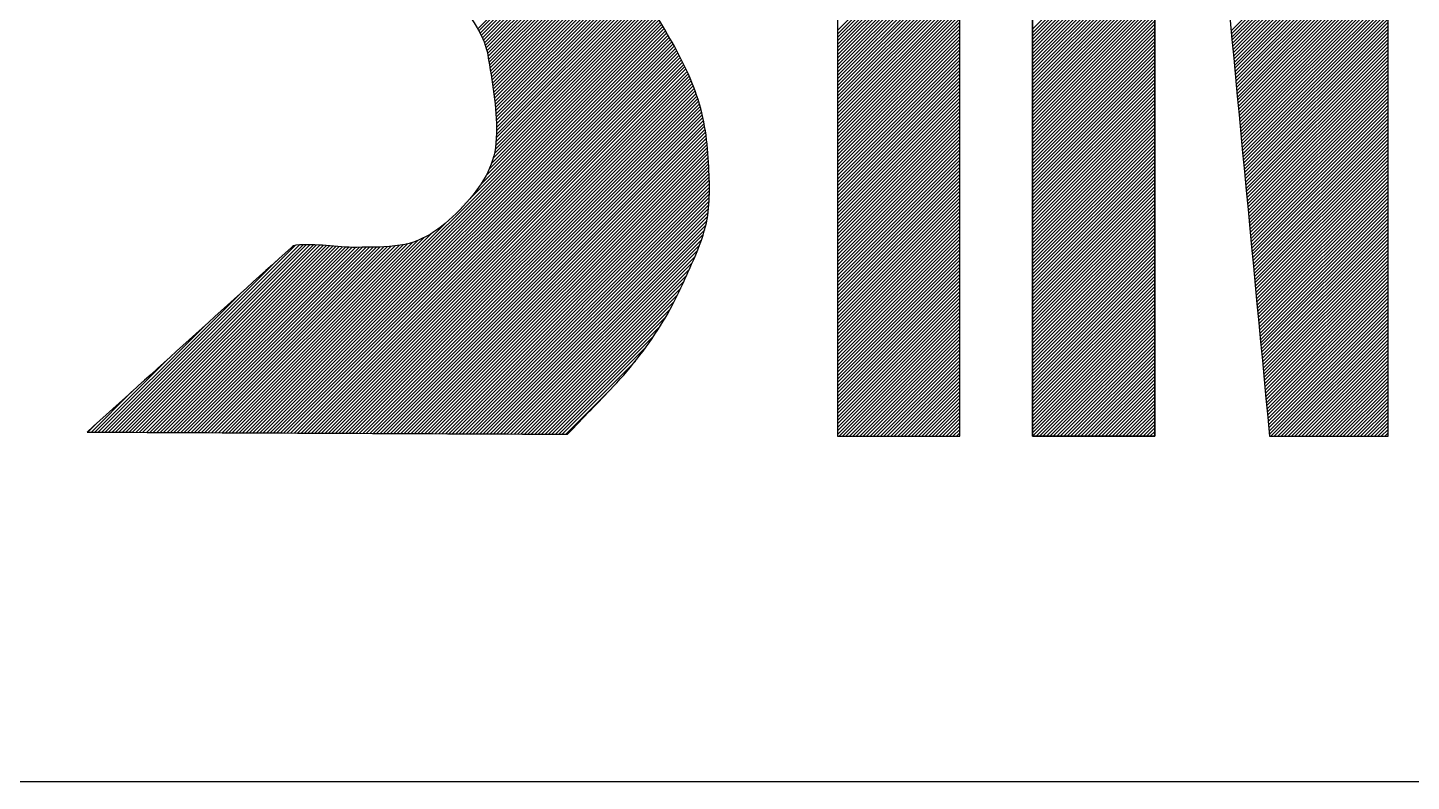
# Model space of a CAD drawing. Header units: inches. Extents: x 985 to 11353, y 526 to 2181.
# Drawn here: x 7761.4 to 7772.03, y 1153.71 to 1159.51 of the extents above; entities that cross this region are included whole.
import ezdxf

# ---------------------------------------------------------------- set-up
doc = ezdxf.new("R2010")
doc.units = ezdxf.units.IN
doc.header["$MEASUREMENT"] = 0
doc.layers.add('CABLE ROUTE FOR TOTAL PLANE-EMBED 2_DWG$0$SILICAGEL BORDER', color=7, linetype='Continuous')
doc.layers.add('ONDOCS', color=7, linetype='Continuous', lineweight=0)

# ---------------------------------------------------------------- blocks, each defined once
blk = doc.blocks.new('240A1')
at = {"lineweight": -3}
blk.add_line((1046010.968, 286292.347), (1046110.968, 286292.347), dxfattribs=at)
at = {"layer": 'ONDOCS', "color": 7, "linetype": 'Continuous', "lineweight": -3, "ltscale": 100}
for p, q in [((1046100.6459, 286295.4232), (1046101.289, 286296.0663)), ((1046100.6472, 286295.4103), (1046101.289, 286296.0522)), ((1046100.6484, 286295.3974), (1046101.289, 286296.038)), ((1046100.6496, 286295.3845), (1046101.289, 286296.0239)), ((1046100.6508, 286295.3716), (1046101.289, 286296.0098)), ((1046100.6521, 286295.3586), (1046101.289, 286295.9956)), ((1046100.6533, 286295.3457), (1046101.289, 286295.9815)), ((1046099.0334, 286295.424), (1046099.5346, 286295.9253)), ((1046099.8323, 286295.4298), (1046100.3335, 286295.9311)), ((1046099.8323, 286295.4156), (1046100.3335, 286295.9169)), ((1046100.6545, 286295.3328), (1046101.289, 286295.9673)), ((1046100.6557, 286295.3199), (1046101.289, 286295.9532)), ((1046100.657, 286295.307), (1046101.289, 286295.9391)), ((1046100.6582, 286295.2941), (1046101.289, 286295.9249)), ((1046097.5598, 286295.4318), (1046097.9969, 286295.8689)), ((1046097.5648, 286295.4227), (1046098.0036, 286295.8615)), ((1046099.0334, 286295.4099), (1046099.5346, 286295.9111)), ((1046099.0334, 286295.3957), (1046099.5346, 286295.897)), ((1046099.0334, 286295.3816), (1046099.5346, 286295.8829)), ((1046099.0334, 286295.3675), (1046099.5346, 286295.8687)), ((1046099.8323, 286295.4015), (1046100.3335, 286295.9028)), ((1046099.8323, 286295.3874), (1046100.3335, 286295.8886)), ((1046099.8323, 286295.3732), (1046100.3335, 286295.8745)), ((1046099.8323, 286295.3591), (1046100.3335, 286295.8603)), ((1046100.6594, 286295.2811), (1046101.289, 286295.9108)), ((1046100.6606, 286295.2682), (1046101.289, 286295.8966)), ((1046100.6619, 286295.2553), (1046101.289, 286295.8825)), ((1046100.6631, 286295.2424), (1046101.289, 286295.8683)), ((1046097.5697, 286295.4134), (1046098.0104, 286295.8541)), ((1046097.5745, 286295.404), (1046098.0171, 286295.8467)), ((1046097.5791, 286295.3945), (1046098.0238, 286295.8392)), ((1046097.5835, 286295.3848), (1046098.0304, 286295.8317)), ((1046097.5875, 286295.3747), (1046098.037, 286295.8241)), ((1046097.5911, 286295.3641), (1046098.0436, 286295.8166)), ((1046097.5943, 286295.3531), (1046098.0501, 286295.809)), ((1046097.5971, 286295.3418), (1046098.0566, 286295.8014)), ((1046099.0334, 286295.3533), (1046099.5346, 286295.8546)), ((1046099.0334, 286295.3392), (1046099.5346, 286295.8404)), ((1046099.0334, 286295.325), (1046099.5346, 286295.8263)), ((1046099.0334, 286295.3109), (1046099.5346, 286295.8122)), ((1046099.8323, 286295.3449), (1046100.3335, 286295.8462)), ((1046099.8323, 286295.3308), (1046100.3335, 286295.8321)), ((1046099.8323, 286295.3167), (1046100.3335, 286295.8179)), ((1046099.8323, 286295.3025), (1046100.3335, 286295.8038)), ((1046100.6643, 286295.2295), (1046101.289, 286295.8542)), ((1046100.6655, 286295.2165), (1046101.289, 286295.8401)), ((1046100.6668, 286295.2036), (1046101.289, 286295.8259)), ((1046100.668, 286295.1907), (1046101.289, 286295.8118)), ((1046097.5995, 286295.3301), (1046098.0631, 286295.7937)), ((1046097.6018, 286295.3182), (1046098.0696, 286295.7861)), ((1046097.6038, 286295.3061), (1046098.0761, 286295.7784)), ((1046097.6058, 286295.294), (1046098.0825, 286295.7707)), ((1046097.6079, 286295.2819), (1046098.089, 286295.763)), ((1046097.61, 286295.2699), (1046098.0954, 286295.7553)), ((1046097.612, 286295.2578), (1046098.1018, 286295.7475)), ((1046099.0334, 286295.2967), (1046099.5346, 286295.798)), ((1046099.0334, 286295.2826), (1046099.5346, 286295.7839)), ((1046099.0334, 286295.2685), (1046099.5346, 286295.7697)), ((1046099.0334, 286295.2543), (1046099.5346, 286295.7556)), ((1046099.8323, 286295.2884), (1046100.3335, 286295.7896)), ((1046099.8323, 286295.2742), (1046100.3335, 286295.7755)), ((1046099.8323, 286295.2601), (1046100.3335, 286295.7613)), ((1046099.8323, 286295.2459), (1046100.3335, 286295.7472)), ((1046100.6692, 286295.1778), (1046101.289, 286295.7976)), ((1046100.6704, 286295.1649), (1046101.289, 286295.7835)), ((1046100.6717, 286295.152), (1046101.289, 286295.7693)), ((1046100.6729, 286295.139), (1046101.289, 286295.7552)), ((1046097.6141, 286295.2456), (1046098.1082, 286295.7398)), ((1046097.6161, 286295.2335), (1046098.1146, 286295.732)), ((1046097.618, 286295.2213), (1046098.121, 286295.7243)), ((1046097.6199, 286295.209), (1046098.1273, 286295.7165)), ((1046097.6217, 286295.1967), (1046098.1337, 286295.7087)), ((1046097.6235, 286295.1844), (1046098.14, 286295.7009)), ((1046097.6252, 286295.1719), (1046098.1463, 286295.693)), ((1046099.0334, 286295.2402), (1046099.5346, 286295.7414)), ((1046099.0334, 286295.226), (1046099.5346, 286295.7273)), ((1046099.0334, 286295.2119), (1046099.5346, 286295.7132)), ((1046099.0334, 286295.1978), (1046099.5346, 286295.699)), ((1046099.8323, 286295.2318), (1046100.3335, 286295.7331)), ((1046099.8323, 286295.2177), (1046100.3335, 286295.7189)), ((1046099.8323, 286295.2035), (1046100.3335, 286295.7048)), ((1046099.8323, 286295.1894), (1046100.3335, 286295.6906)), ((1046100.6741, 286295.1261), (1046101.289, 286295.7411)), ((1046100.6753, 286295.1132), (1046101.289, 286295.7269)), ((1046100.6765, 286295.1003), (1046101.289, 286295.7128)), ((1046100.6778, 286295.0874), (1046101.289, 286295.6986)), ((1046097.6268, 286295.1594), (1046098.1525, 286295.6851)), ((1046097.6283, 286295.1468), (1046098.1587, 286295.6772)), ((1046097.6297, 286295.134), (1046098.1649, 286295.6692)), ((1046097.6311, 286295.1212), (1046098.171, 286295.6612)), ((1046097.6323, 286295.1083), (1046098.1771, 286295.6531)), ((1046097.6333, 286295.0952), (1046098.1832, 286295.6451)), ((1046097.6343, 286295.082), (1046098.1892, 286295.637)), ((1046099.0334, 286295.1836), (1046099.5346, 286295.6849)), ((1046099.0334, 286295.1695), (1046099.5346, 286295.6707)), ((1046099.0334, 286295.1553), (1046099.5346, 286295.6566)), ((1046099.0334, 286295.1412), (1046099.5346, 286295.6424)), ((1046099.8323, 286295.1752), (1046100.3335, 286295.6765)), ((1046099.8323, 286295.1611), (1046100.3335, 286295.6624)), ((1046099.8323, 286295.1469), (1046100.3335, 286295.6482)), ((1046099.8323, 286295.1328), (1046100.3335, 286295.6341)), ((1046100.679, 286295.0745), (1046101.289, 286295.6845)), ((1046100.6802, 286295.0615), (1046101.289, 286295.6704)), ((1046100.6814, 286295.0486), (1046101.289, 286295.6562)), ((1046100.6827, 286295.0357), (1046101.289, 286295.6421)), ((1046097.6351, 286295.0687), (1046098.1952, 286295.6288)), ((1046097.6355, 286294.9843), (1046098.2305, 286295.5792)), ((1046097.6357, 286295.0551), (1046098.2012, 286295.6206)), ((1046097.6361, 286295.0414), (1046098.2071, 286295.6124)), ((1046097.6361, 286294.999), (1046098.2247, 286295.5876)), ((1046097.6363, 286295.0275), (1046098.213, 286295.6042)), ((1046097.6363, 286295.0133), (1046098.2189, 286295.5959)), ((1046099.0334, 286295.127), (1046099.5346, 286295.6283)), ((1046099.0334, 286295.1129), (1046099.5346, 286295.6142)), ((1046099.0334, 286295.0988), (1046099.5346, 286295.6)), ((1046099.0334, 286295.0846), (1046099.5346, 286295.5859)), ((1046099.8323, 286295.1187), (1046100.3335, 286295.6199)), ((1046099.8323, 286295.1045), (1046100.3335, 286295.6058)), ((1046099.8323, 286295.0904), (1046100.3335, 286295.5916)), ((1046099.8323, 286295.0762), (1046100.3335, 286295.5775)), ((1046100.6839, 286295.0228), (1046101.289, 286295.6279)), ((1046100.6851, 286295.0099), (1046101.289, 286295.6138)), ((1046100.6863, 286294.9969), (1046101.289, 286295.5996)), ((1046100.6876, 286294.984), (1046101.289, 286295.5855)), ((1046097.6066, 286294.8564), (1046098.2701, 286295.5199)), ((1046097.6162, 286294.8801), (1046098.2646, 286295.5284)), ((1046097.623, 286294.901), (1046098.259, 286295.537)), ((1046097.6279, 286294.92), (1046098.2533, 286295.5455)), ((1046097.6312, 286294.9375), (1046098.2477, 286295.554)), ((1046097.6334, 286294.9539), (1046098.242, 286295.5624)), ((1046097.6347, 286294.9693), (1046098.2363, 286295.5708)), ((1046099.0334, 286295.0705), (1046099.5346, 286295.5717)), ((1046099.0334, 286295.0563), (1046099.5346, 286295.5576)), ((1046099.0334, 286295.0422), (1046099.5346, 286295.5435)), ((1046099.0334, 286295.028), (1046099.5346, 286295.5293)), ((1046099.8323, 286295.0621), (1046100.3335, 286295.5634)), ((1046099.8323, 286295.048), (1046100.3335, 286295.5492)), ((1046099.8323, 286295.0338), (1046100.3335, 286295.5351)), ((1046099.8323, 286295.0197), (1046100.3335, 286295.5209)), ((1046100.6888, 286294.9711), (1046101.289, 286295.5714)), ((1046100.69, 286294.9582), (1046101.289, 286295.5572)), ((1046100.6912, 286294.9453), (1046101.289, 286295.5431)), ((1046100.6925, 286294.9324), (1046101.289, 286295.5289)), ((1046096.5826, 286293.7758), (1046098.2921, 286295.4852)), ((1046096.5967, 286293.7758), (1046098.2975, 286295.4765)), ((1046096.6108, 286293.7757), (1046098.3028, 286295.4677)), ((1046097.526, 286294.7333), (1046098.2866, 286295.4939)), ((1046097.5712, 286294.7926), (1046098.2812, 286295.5026)), ((1046097.5928, 286294.8284), (1046098.2757, 286295.5112)), ((1046099.0334, 286295.0139), (1046099.5346, 286295.5152)), ((1046099.0334, 286294.9998), (1046099.5346, 286295.501)), ((1046099.0334, 286294.9856), (1046099.5346, 286295.4869)), ((1046099.0334, 286294.9715), (1046099.5346, 286295.4727)), ((1046099.8323, 286295.0055), (1046100.3335, 286295.5068)), ((1046099.8323, 286294.9914), (1046100.3335, 286295.4926)), ((1046099.8323, 286294.9772), (1046100.3335, 286295.4785)), ((1046099.8323, 286294.9631), (1046100.3335, 286295.4644)), ((1046100.6937, 286294.9194), (1046101.289, 286295.5148)), ((1046100.6949, 286294.9065), (1046101.289, 286295.5006)), ((1046100.6961, 286294.8936), (1046101.289, 286295.4865)), ((1046100.6974, 286294.8807), (1046101.289, 286295.4724)), ((1046096.6249, 286293.7756), (1046098.3082, 286295.4589)), ((1046096.639, 286293.7756), (1046098.3135, 286295.4501)), ((1046096.653, 286293.7755), (1046098.3188, 286295.4413)), ((1046096.6671, 286293.7754), (1046098.3241, 286295.4324)), ((1046096.6812, 286293.7754), (1046098.3293, 286295.4235)), ((1046096.6953, 286293.7753), (1046098.3345, 286295.4145)), ((1046096.7093, 286293.7752), (1046098.3397, 286295.4056)), ((1046099.0334, 286294.9573), (1046099.5346, 286295.4586)), ((1046099.0334, 286294.9432), (1046099.5346, 286295.4445)), ((1046099.0334, 286294.9291), (1046099.5346, 286295.4303)), ((1046099.0334, 286294.9149), (1046099.5346, 286295.4162)), ((1046099.8323, 286294.949), (1046100.3335, 286295.4502)), ((1046099.8323, 286294.9348), (1046100.3335, 286295.4361)), ((1046099.8323, 286294.9207), (1046100.3335, 286295.4219)), ((1046099.8323, 286294.9065), (1046100.3335, 286295.4078)), ((1046100.6986, 286294.8678), (1046101.289, 286295.4582)), ((1046100.6998, 286294.8549), (1046101.289, 286295.4441)), ((1046100.701, 286294.8419), (1046101.289, 286295.4299)), ((1046100.7023, 286294.829), (1046101.289, 286295.4158)), ((1046096.7234, 286293.7752), (1046098.3448, 286295.3966)), ((1046096.7375, 286293.7751), (1046098.35, 286295.3876)), ((1046096.7516, 286293.7751), (1046098.3551, 286295.3785)), ((1046096.7657, 286293.775), (1046098.3601, 286295.3695)), ((1046096.7797, 286293.7749), (1046098.3652, 286295.3604)), ((1046096.7938, 286293.7749), (1046098.3702, 286295.3512)), ((1046099.0334, 286294.9008), (1046099.5346, 286295.402)), ((1046099.0334, 286294.8866), (1046099.5346, 286295.3879)), ((1046099.0334, 286294.8725), (1046099.5346, 286295.3737)), ((1046099.0334, 286294.8583), (1046099.5346, 286295.3596)), ((1046099.8323, 286294.8924), (1046100.3335, 286295.3936)), ((1046099.8323, 286294.8782), (1046100.3335, 286295.3795)), ((1046099.8323, 286294.8641), (1046100.3335, 286295.3654)), ((1046099.8323, 286294.85), (1046100.3335, 286295.3512)), ((1046100.7035, 286294.8161), (1046101.289, 286295.4017)), ((1046100.7047, 286294.8032), (1046101.289, 286295.3875)), ((1046100.7059, 286294.7903), (1046101.289, 286295.3734)), ((1046100.7072, 286294.7773), (1046101.289, 286295.3592)), ((1046096.8079, 286293.7748), (1046098.3751, 286295.342)), ((1046096.822, 286293.7747), (1046098.38, 286295.3328)), ((1046096.8361, 286293.7747), (1046098.3849, 286295.3235)), ((1046096.8501, 286293.7746), (1046098.3897, 286295.3142)), ((1046096.8642, 286293.7745), (1046098.3945, 286295.3048)), ((1046096.8783, 286293.7745), (1046098.3992, 286295.2954)), ((1046099.0334, 286294.8442), (1046099.5346, 286295.3455)), ((1046099.0334, 286294.8301), (1046099.5346, 286295.3313)), ((1046099.0334, 286294.8159), (1046099.5346, 286295.3172)), ((1046099.0334, 286294.8018), (1046099.5346, 286295.303)), ((1046099.8323, 286294.8358), (1046100.3335, 286295.3371)), ((1046099.8323, 286294.8217), (1046100.3335, 286295.3229)), ((1046099.8323, 286294.8075), (1046100.3335, 286295.3088)), ((1046099.8323, 286294.7934), (1046100.3335, 286295.2947)), ((1046100.7084, 286294.7644), (1046101.289, 286295.3451)), ((1046100.7096, 286294.7515), (1046101.289, 286295.3309)), ((1046100.7108, 286294.7386), (1046101.289, 286295.3168)), ((1046100.7121, 286294.7257), (1046101.289, 286295.3027)), ((1046096.8924, 286293.7744), (1046098.4039, 286295.2859)), ((1046096.9064, 286293.7743), (1046098.4085, 286295.2764)), ((1046096.9205, 286293.7743), (1046098.413, 286295.2668)), ((1046096.9346, 286293.7742), (1046098.4175, 286295.2571)), ((1046096.9487, 286293.7742), (1046098.4219, 286295.2473)), ((1046096.9628, 286293.7741), (1046098.4262, 286295.2375)), ((1046099.0334, 286294.7876), (1046099.5346, 286295.2889)), ((1046099.0334, 286294.7735), (1046099.5346, 286295.2747)), ((1046099.0334, 286294.7593), (1046099.5346, 286295.2606)), ((1046099.0334, 286294.7452), (1046099.5346, 286295.2465)), ((1046099.8323, 286294.7793), (1046100.3335, 286295.2805)), ((1046099.8323, 286294.7651), (1046100.3335, 286295.2664)), ((1046099.8323, 286294.751), (1046100.3335, 286295.2522)), ((1046099.8323, 286294.7368), (1046100.3335, 286295.2381)), ((1046100.7133, 286294.7128), (1046101.289, 286295.2885)), ((1046100.7145, 286294.6998), (1046101.289, 286295.2744)), ((1046100.7157, 286294.6869), (1046101.289, 286295.2602)), ((1046100.717, 286294.674), (1046101.289, 286295.2461)), ((1046096.9768, 286293.774), (1046098.4304, 286295.2276)), ((1046096.9909, 286293.774), (1046098.4346, 286295.2176)), ((1046097.005, 286293.7739), (1046098.4387, 286295.2076)), ((1046097.0191, 286293.7738), (1046098.4427, 286295.1974)), ((1046097.0332, 286293.7738), (1046098.4466, 286295.1872)), ((1046097.0472, 286293.7737), (1046098.4504, 286295.1769)), ((1046099.0334, 286294.7311), (1046099.5346, 286295.2323)), ((1046099.0334, 286294.7169), (1046099.5346, 286295.2182)), ((1046099.0334, 286294.7028), (1046099.5346, 286295.204)), ((1046099.0334, 286294.6886), (1046099.5346, 286295.1899)), ((1046099.8323, 286294.7227), (1046100.3335, 286295.2239)), ((1046099.8323, 286294.7085), (1046100.3335, 286295.2098)), ((1046099.8323, 286294.6944), (1046100.3335, 286295.1957)), ((1046099.8323, 286294.6803), (1046100.3335, 286295.1815)), ((1046100.7182, 286294.6611), (1046101.289, 286295.2319)), ((1046100.7194, 286294.6482), (1046101.289, 286295.2178)), ((1046100.7206, 286294.6353), (1046101.289, 286295.2037)), ((1046100.7219, 286294.6223), (1046101.289, 286295.1895)), ((1046097.0613, 286293.7736), (1046098.4542, 286295.1665)), ((1046097.0754, 286293.7736), (1046098.4578, 286295.156)), ((1046097.0895, 286293.7735), (1046098.4613, 286295.1454)), ((1046097.1035, 286293.7735), (1046098.4648, 286295.1347)), ((1046097.1176, 286293.7734), (1046098.4681, 286295.1238)), ((1046099.0334, 286294.6745), (1046099.5346, 286295.1758)), ((1046099.0334, 286294.6604), (1046099.5346, 286295.1616)), ((1046099.0334, 286294.6462), (1046099.5346, 286295.1475)), ((1046099.0334, 286294.6321), (1046099.5346, 286295.1333)), ((1046099.0334, 286294.6179), (1046099.5346, 286295.1192)), ((1046099.8323, 286294.6661), (1046100.3335, 286295.1674)), ((1046099.8323, 286294.652), (1046100.3335, 286295.1532)), ((1046099.8323, 286294.6378), (1046100.3335, 286295.1391)), ((1046099.8323, 286294.6237), (1046100.3335, 286295.1249)), ((1046100.7231, 286294.6094), (1046101.289, 286295.1754)), ((1046100.7243, 286294.5965), (1046101.289, 286295.1612)), ((1046100.7255, 286294.5836), (1046101.289, 286295.1471)), ((1046100.7268, 286294.5707), (1046101.289, 286295.133)), ((1046097.1317, 286293.7733), (1046098.4712, 286295.1128)), ((1046097.1458, 286293.7733), (1046098.4742, 286295.1017)), ((1046097.1599, 286293.7732), (1046098.4771, 286295.0904)), ((1046097.1739, 286293.7731), (1046098.4798, 286295.079)), ((1046097.188, 286293.7731), (1046098.4824, 286295.0675)), ((1046099.0334, 286294.6038), (1046099.5346, 286295.105)), ((1046099.0334, 286294.5896), (1046099.5346, 286295.0909)), ((1046099.0334, 286294.5755), (1046099.5346, 286295.0768)), ((1046099.0334, 286294.5614), (1046099.5346, 286295.0626)), ((1046099.8323, 286294.6095), (1046100.3335, 286295.1108)), ((1046099.8323, 286294.5954), (1046100.3335, 286295.0967)), ((1046099.8323, 286294.5813), (1046100.3335, 286295.0825)), ((1046099.8323, 286294.5671), (1046100.3335, 286295.0684)), ((1046100.728, 286294.5578), (1046101.289, 286295.1188)), ((1046100.7292, 286294.5448), (1046101.289, 286295.1047)), ((1046100.7304, 286294.5319), (1046101.289, 286295.0905)), ((1046100.7317, 286294.519), (1046101.289, 286295.0764)), ((1046097.2021, 286293.773), (1046098.4849, 286295.0558)), ((1046097.2162, 286293.7729), (1046098.4872, 286295.044)), ((1046097.2303, 286293.7729), (1046098.4894, 286295.032)), ((1046097.2443, 286293.7728), (1046098.4914, 286295.0199)), ((1046097.2584, 286293.7728), (1046098.4933, 286295.0077)), ((1046099.0334, 286294.5472), (1046099.5346, 286295.0485)), ((1046099.0334, 286294.5331), (1046099.5346, 286295.0343)), ((1046099.0334, 286294.5189), (1046099.5346, 286295.0202)), ((1046099.0334, 286294.5048), (1046099.5346, 286295.006)), ((1046099.8323, 286294.553), (1046100.3335, 286295.0542)), ((1046099.8323, 286294.5388), (1046100.3335, 286295.0401)), ((1046099.8323, 286294.5247), (1046100.3335, 286295.026)), ((1046099.8323, 286294.5106), (1046100.3335, 286295.0118)), ((1046100.7329, 286294.5061), (1046101.289, 286295.0622)), ((1046100.7341, 286294.4932), (1046101.289, 286295.0481)), ((1046100.7353, 286294.4802), (1046101.289, 286295.034)), ((1046100.7366, 286294.4673), (1046101.289, 286295.0198)), ((1046097.2725, 286293.7727), (1046098.4951, 286294.9953)), ((1046097.2866, 286293.7726), (1046098.4967, 286294.9828)), ((1046097.3006, 286293.7726), (1046098.4982, 286294.9702)), ((1046097.3147, 286293.7725), (1046098.4996, 286294.9574)), ((1046099.0334, 286294.4906), (1046099.5346, 286294.9919)), ((1046099.0334, 286294.4765), (1046099.5346, 286294.9778)), ((1046099.0334, 286294.4624), (1046099.5346, 286294.9636)), ((1046099.0334, 286294.4482), (1046099.5346, 286294.9495)), ((1046099.8323, 286294.4964), (1046100.3335, 286294.9977)), ((1046099.8323, 286294.4823), (1046100.3335, 286294.9835)), ((1046099.8323, 286294.4681), (1046100.3335, 286294.9694)), ((1046099.8323, 286294.454), (1046100.3335, 286294.9552)), ((1046100.7378, 286294.4544), (1046101.289, 286295.0057)), ((1046100.739, 286294.4415), (1046101.289, 286294.9915)), ((1046100.7402, 286294.4286), (1046101.289, 286294.9774)), ((1046100.7415, 286294.4157), (1046101.289, 286294.9632)), ((1046097.3288, 286293.7724), (1046098.5009, 286294.9445)), ((1046097.3429, 286293.7724), (1046098.5021, 286294.9316)), ((1046097.357, 286293.7723), (1046098.5031, 286294.9185)), ((1046097.371, 286293.7722), (1046098.5041, 286294.9053)), ((1046099.0334, 286294.4341), (1046099.5346, 286294.9353)), ((1046099.0334, 286294.4199), (1046099.5346, 286294.9212)), ((1046099.0334, 286294.4058), (1046099.5346, 286294.9071)), ((1046099.0334, 286294.3917), (1046099.5346, 286294.8929)), ((1046099.8323, 286294.4398), (1046100.3335, 286294.9411)), ((1046099.8323, 286294.4257), (1046100.3335, 286294.927)), ((1046099.8323, 286294.4116), (1046100.3335, 286294.9128)), ((1046099.8323, 286294.3974), (1046100.3335, 286294.8987)), ((1046100.7427, 286294.4027), (1046101.289, 286294.9491)), ((1046100.7439, 286294.3898), (1046101.289, 286294.935)), ((1046100.7451, 286294.3769), (1046101.289, 286294.9208)), ((1046100.7464, 286294.364), (1046101.289, 286294.9067)), ((1046100.7476, 286294.3511), (1046101.289, 286294.8925)), ((1046097.3851, 286293.7722), (1046098.5049, 286294.892)), ((1046097.3992, 286293.7721), (1046098.5057, 286294.8786)), ((1046097.4133, 286293.7721), (1046098.5064, 286294.8652)), ((1046097.4273, 286293.772), (1046098.507, 286294.8516)), ((1046097.4414, 286293.7719), (1046098.5075, 286294.838)), ((1046099.0334, 286294.3775), (1046099.5346, 286294.8788)), ((1046099.0334, 286294.3634), (1046099.5346, 286294.8646)), ((1046099.0334, 286294.3492), (1046099.5346, 286294.8505)), ((1046099.0334, 286294.3351), (1046099.5346, 286294.8363)), ((1046099.8323, 286294.3833), (1046100.3335, 286294.8845)), ((1046099.8323, 286294.3691), (1046100.3335, 286294.8704)), ((1046099.8323, 286294.355), (1046100.3335, 286294.8562)), ((1046099.8323, 286294.3408), (1046100.3335, 286294.8421)), ((1046100.7488, 286294.3382), (1046101.289, 286294.8784)), ((1046100.75, 286294.3252), (1046101.289, 286294.8643)), ((1046100.7512, 286294.3123), (1046101.289, 286294.8501)), ((1046100.7525, 286294.2994), (1046101.289, 286294.836)), ((1046097.4555, 286293.7719), (1046098.508, 286294.8244)), ((1046097.4696, 286293.7718), (1046098.5085, 286294.8107)), ((1046097.4837, 286293.7717), (1046098.5088, 286294.7969)), ((1046097.4977, 286293.7717), (1046098.509, 286294.783)), ((1046099.0334, 286294.3209), (1046099.5346, 286294.8222)), ((1046099.0334, 286294.3068), (1046099.5346, 286294.8081)), ((1046099.0334, 286294.2927), (1046099.5346, 286294.7939)), ((1046099.0334, 286294.2785), (1046099.5346, 286294.7798)), ((1046099.8323, 286294.3267), (1046100.3335, 286294.828)), ((1046099.8323, 286294.3126), (1046100.3335, 286294.8138)), ((1046099.8323, 286294.2984), (1046100.3335, 286294.7997)), ((1046099.8323, 286294.2843), (1046100.3335, 286294.7855)), ((1046100.7537, 286294.2865), (1046101.289, 286294.8218)), ((1046100.7549, 286294.2736), (1046101.289, 286294.8077)), ((1046100.7561, 286294.2606), (1046101.289, 286294.7935)), ((1046100.7574, 286294.2477), (1046101.289, 286294.7794)), ((1046097.5118, 286293.7716), (1046098.5091, 286294.7689)), ((1046097.5259, 286293.7715), (1046098.5089, 286294.7546)), ((1046097.54, 286293.7715), (1046098.5086, 286294.7401)), ((1046097.5541, 286293.7714), (1046098.5079, 286294.7253)), ((1046099.0334, 286294.2644), (1046099.5346, 286294.7656)), ((1046099.0334, 286294.2502), (1046099.5346, 286294.7515)), ((1046099.0334, 286294.2361), (1046099.5346, 286294.7373)), ((1046099.0334, 286294.2219), (1046099.5346, 286294.7232)), ((1046099.8323, 286294.2701), (1046100.3335, 286294.7714)), ((1046099.8323, 286294.256), (1046100.3335, 286294.7573)), ((1046099.8323, 286294.2419), (1046100.3335, 286294.7431)), ((1046099.8323, 286294.2277), (1046100.3335, 286294.729)), ((1046100.7586, 286294.2348), (1046101.289, 286294.7653)), ((1046100.7598, 286294.2219), (1046101.289, 286294.7511)), ((1046100.761, 286294.209), (1046101.289, 286294.737)), ((1046100.7623, 286294.1961), (1046101.289, 286294.7228)), ((1046097.5681, 286293.7714), (1046098.507, 286294.7102)), ((1046097.5822, 286293.7713), (1046098.5057, 286294.6947)), ((1046097.5963, 286293.7712), (1046098.5039, 286294.6788)), ((1046099.0334, 286294.2078), (1046099.5346, 286294.7091)), ((1046099.0334, 286294.1937), (1046099.5346, 286294.6949)), ((1046099.0334, 286294.1795), (1046099.5346, 286294.6808)), ((1046099.0334, 286294.1654), (1046099.5346, 286294.6666)), ((1046099.8323, 286294.2136), (1046100.3335, 286294.7148)), ((1046099.8323, 286294.1994), (1046100.3335, 286294.7007)), ((1046099.8323, 286294.1853), (1046100.3335, 286294.6865)), ((1046099.8323, 286294.1711), (1046100.3335, 286294.6724)), ((1046100.7635, 286294.1831), (1046101.289, 286294.7087)), ((1046100.7647, 286294.1702), (1046101.289, 286294.6945)), ((1046100.7659, 286294.1573), (1046101.289, 286294.6804)), ((1046100.7672, 286294.1444), (1046101.289, 286294.6663)), ((1046096.5686, 286293.7759), (1046097.4249, 286294.6322)), ((1046097.6104, 286293.7712), (1046098.5015, 286294.6623)), ((1046097.6244, 286293.7711), (1046098.4985, 286294.6451)), ((1046097.6385, 286293.771), (1046098.4946, 286294.6271)), ((1046099.0334, 286294.1512), (1046099.5346, 286294.6525)), ((1046099.0334, 286294.1371), (1046099.5346, 286294.6384)), ((1046099.0334, 286294.123), (1046099.5346, 286294.6242)), ((1046099.0334, 286294.1088), (1046099.5346, 286294.6101)), ((1046099.8323, 286294.157), (1046100.3335, 286294.6583)), ((1046099.8323, 286294.1429), (1046100.3335, 286294.6441)), ((1046099.8323, 286294.1287), (1046100.3335, 286294.63)), ((1046099.8323, 286294.1146), (1046100.3335, 286294.6158)), ((1046100.7684, 286294.1315), (1046101.289, 286294.6521)), ((1046100.7696, 286294.1186), (1046101.289, 286294.638)), ((1046100.7708, 286294.1056), (1046101.289, 286294.6238)), ((1046100.7721, 286294.0927), (1046101.289, 286294.6097)), ((1046096.5123, 286293.7761), (1046097.2921, 286294.556)), ((1046096.5263, 286293.7761), (1046097.3141, 286294.5639)), ((1046096.5404, 286293.776), (1046097.3399, 286294.5755)), ((1046096.5545, 286293.7759), (1046097.3723, 286294.5938)), ((1046097.6526, 286293.771), (1046098.4896, 286294.608)), ((1046097.6667, 286293.7709), (1046098.4835, 286294.5878)), ((1046097.6808, 286293.7708), (1046098.4765, 286294.5666)), ((1046099.0334, 286294.0947), (1046099.5346, 286294.5959)), ((1046099.0334, 286294.0805), (1046099.5346, 286294.5818)), ((1046099.0334, 286294.0664), (1046099.5346, 286294.5676)), ((1046099.0334, 286294.0522), (1046099.5346, 286294.5535)), ((1046099.8323, 286294.1004), (1046100.3335, 286294.6017)), ((1046099.8323, 286294.0863), (1046100.3335, 286294.5875)), ((1046099.8323, 286294.0721), (1046100.3335, 286294.5734)), ((1046099.8323, 286294.058), (1046100.3335, 286294.5593)), ((1046100.7733, 286294.0798), (1046101.289, 286294.5956)), ((1046100.7745, 286294.0669), (1046101.289, 286294.5814)), ((1046100.7757, 286294.054), (1046101.289, 286294.5673)), ((1046100.777, 286294.0411), (1046101.289, 286294.5531)), ((1046096.0477, 286293.7782), (1046096.814, 286294.5445)), ((1046096.0617, 286293.7782), (1046096.8294, 286294.5458)), ((1046096.0758, 286293.7781), (1046096.8442, 286294.5465)), ((1046096.0899, 286293.778), (1046096.8586, 286294.5468)), ((1046096.104, 286293.778), (1046096.8727, 286294.5467)), ((1046096.1181, 286293.7779), (1046096.8865, 286294.5463)), ((1046096.1321, 286293.7779), (1046096.9, 286294.5457)), ((1046096.1462, 286293.7778), (1046096.9134, 286294.5449)), ((1046096.1603, 286293.7777), (1046096.9266, 286294.544)), ((1046096.1744, 286293.7777), (1046096.9397, 286294.543)), ((1046096.1884, 286293.7776), (1046096.9528, 286294.5419)), ((1046096.2025, 286293.7775), (1046096.9658, 286294.5408)), ((1046096.2166, 286293.7775), (1046096.9789, 286294.5398)), ((1046096.2307, 286293.7774), (1046096.992, 286294.5387)), ((1046096.2448, 286293.7773), (1046097.0052, 286294.5378)), ((1046096.2588, 286293.7773), (1046097.0185, 286294.537)), ((1046096.2729, 286293.7772), (1046097.032, 286294.5363)), ((1046096.287, 286293.7772), (1046097.0457, 286294.5359)), ((1046096.3011, 286293.7771), (1046097.0597, 286294.5357)), ((1046096.3152, 286293.777), (1046097.0739, 286294.5358)), ((1046096.3292, 286293.777), (1046097.0882, 286294.5359)), ((1046096.3433, 286293.7769), (1046097.1025, 286294.536)), ((1046096.3574, 286293.7768), (1046097.1168, 286294.5362)), ((1046096.3715, 286293.7768), (1046097.1312, 286294.5365)), ((1046096.3855, 286293.7767), (1046097.1458, 286294.5369)), ((1046096.3996, 286293.7766), (1046097.1605, 286294.5375)), ((1046096.4137, 286293.7766), (1046097.1753, 286294.5382)), ((1046096.4278, 286293.7765), (1046097.1905, 286294.5392)), ((1046096.4419, 286293.7765), (1046097.2058, 286294.5404)), ((1046096.4559, 286293.7764), (1046097.2216, 286294.542)), ((1046096.47, 286293.7763), (1046097.2377, 286294.544)), ((1046096.4841, 286293.7763), (1046097.2544, 286294.5466)), ((1046096.4982, 286293.7762), (1046097.2724, 286294.5504)), ((1046097.6948, 286293.7708), (1046098.4684, 286294.5444)), ((1046097.7089, 286293.7707), (1046098.4594, 286294.5212)), ((1046097.723, 286293.7707), (1046098.4493, 286294.4969)), ((1046099.0334, 286294.0381), (1046099.5346, 286294.5394)), ((1046099.0334, 286294.024), (1046099.5346, 286294.5252)), ((1046099.0334, 286294.0098), (1046099.5346, 286294.5111)), ((1046099.0334, 286293.9957), (1046099.5346, 286294.4969)), ((1046099.8323, 286294.0439), (1046100.3335, 286294.5451)), ((1046099.8323, 286294.0297), (1046100.3335, 286294.531)), ((1046099.8323, 286294.0156), (1046100.3335, 286294.5168)), ((1046099.8323, 286294.0014), (1046100.3335, 286294.5027)), ((1046100.7782, 286294.0281), (1046101.289, 286294.539)), ((1046100.7794, 286294.0152), (1046101.289, 286294.5248)), ((1046100.7806, 286294.0023), (1046101.289, 286294.5107)), ((1046100.7819, 286293.9894), (1046101.289, 286294.4966)), ((1046096.0336, 286293.7783), (1046096.7343, 286294.479)), ((1046097.7371, 286293.7706), (1046098.4383, 286294.4719)), ((1046097.7512, 286293.7705), (1046098.4268, 286294.4461)), ((1046099.0334, 286293.9815), (1046099.5346, 286294.4828)), ((1046099.0334, 286293.9674), (1046099.5346, 286294.4686)), ((1046099.0334, 286293.9532), (1046099.5346, 286294.4545)), ((1046099.0334, 286293.9391), (1046099.5346, 286294.4404)), ((1046099.8323, 286293.9873), (1046100.3335, 286294.4886)), ((1046099.8323, 286293.9732), (1046100.3335, 286294.4744)), ((1046099.8323, 286293.959), (1046100.3335, 286294.4603)), ((1046099.8323, 286293.9449), (1046100.3335, 286294.4461)), ((1046100.7831, 286293.9765), (1046101.289, 286294.4824)), ((1046100.7843, 286293.9635), (1046101.289, 286294.4683)), ((1046100.7855, 286293.9506), (1046101.289, 286294.4541)), ((1046100.7868, 286293.9377), (1046101.289, 286294.44)), ((1046097.7652, 286293.7705), (1046098.415, 286294.4203)), ((1046097.7793, 286293.7704), (1046098.4033, 286294.3944)), ((1046099.0334, 286293.925), (1046099.5346, 286294.4262)), ((1046099.0334, 286293.9108), (1046099.5346, 286294.4121)), ((1046099.0334, 286293.8967), (1046099.5346, 286294.3979)), ((1046099.0334, 286293.8825), (1046099.5346, 286294.3838)), ((1046099.8323, 286293.9307), (1046100.3335, 286294.432)), ((1046099.8323, 286293.9166), (1046100.3335, 286294.4178)), ((1046099.8323, 286293.9024), (1046100.3335, 286294.4037)), ((1046099.8323, 286293.8883), (1046100.3335, 286294.3896)), ((1046100.788, 286293.9248), (1046101.289, 286294.4258)), ((1046100.7892, 286293.9119), (1046101.289, 286294.4117)), ((1046100.7904, 286293.899), (1046101.289, 286294.3976)), ((1046100.7917, 286293.886), (1046101.289, 286294.3834)), ((1046096.0195, 286293.7784), (1046096.5866, 286294.3455)), ((1046097.7934, 286293.7703), (1046098.3912, 286294.3681)), ((1046097.8075, 286293.7703), (1046098.3785, 286294.3413)), ((1046099.0334, 286293.8684), (1046099.5346, 286294.3697)), ((1046099.0334, 286293.8543), (1046099.5346, 286294.3555)), ((1046099.0334, 286293.8401), (1046099.5346, 286294.3414)), ((1046099.0334, 286293.826), (1046099.5346, 286294.3272)), ((1046099.8323, 286293.8742), (1046100.3335, 286294.3754)), ((1046099.8323, 286293.86), (1046100.3335, 286294.3613)), ((1046099.8323, 286293.8459), (1046100.3335, 286294.3471)), ((1046099.8323, 286293.8317), (1046100.3335, 286294.333)), ((1046100.7929, 286293.8731), (1046101.289, 286294.3693)), ((1046100.7941, 286293.8602), (1046101.289, 286294.3551)), ((1046100.7953, 286293.8473), (1046101.289, 286294.341)), ((1046100.7966, 286293.8344), (1046101.289, 286294.3269)), ((1046097.8215, 286293.7702), (1046098.3648, 286294.3134)), ((1046097.8356, 286293.7701), (1046098.3494, 286294.2839)), ((1046099.0334, 286293.8118), (1046099.5346, 286294.3131)), ((1046099.0334, 286293.7977), (1046099.5346, 286294.2989)), ((1046099.0334, 286293.7835), (1046099.5346, 286294.2848)), ((1046099.0334, 286293.7694), (1046099.5346, 286294.2707)), ((1046099.8323, 286293.8176), (1046100.3335, 286294.3188)), ((1046099.8323, 286293.8034), (1046100.3335, 286294.3047)), ((1046099.8323, 286293.7893), (1046100.3335, 286294.2906)), ((1046099.8323, 286293.7752), (1046100.3335, 286294.2764)), ((1046100.7978, 286293.8215), (1046101.289, 286294.3127)), ((1046100.799, 286293.8085), (1046101.289, 286294.2986)), ((1046100.8002, 286293.7956), (1046101.289, 286294.2844)), ((1046100.8015, 286293.7827), (1046101.289, 286294.2703)), ((1046097.8497, 286293.7701), (1046098.3315, 286294.2519)), ((1046097.8638, 286293.77), (1046098.3093, 286294.2155)), ((1046099.0399, 286293.7617), (1046099.5346, 286294.2565)), ((1046099.054, 286293.7617), (1046099.5346, 286294.2424)), ((1046099.0681, 286293.7617), (1046099.5346, 286294.2282)), ((1046099.0823, 286293.7617), (1046099.5346, 286294.2141)), ((1046099.833, 286293.7617), (1046100.3335, 286294.2623)), ((1046099.8471, 286293.7617), (1046100.3335, 286294.2481)), ((1046099.8613, 286293.7617), (1046100.3335, 286294.234)), ((1046099.8754, 286293.7617), (1046100.3335, 286294.2199)), ((1046100.8027, 286293.7698), (1046101.289, 286294.2561)), ((1046100.8088, 286293.7617), (1046101.289, 286294.242)), ((1046100.8229, 286293.7617), (1046101.289, 286294.2279)), ((1046100.8371, 286293.7617), (1046101.289, 286294.2137)), ((1046096.0054, 286293.7784), (1046096.4389, 286294.2119)), ((1046097.8779, 286293.77), (1046098.2828, 286294.1749)), ((1046099.0964, 286293.7617), (1046099.5346, 286294.1999)), ((1046099.1106, 286293.7617), (1046099.5346, 286294.1858)), ((1046099.1247, 286293.7617), (1046099.5346, 286294.1717)), ((1046099.1388, 286293.7617), (1046099.5346, 286294.1575)), ((1046099.8895, 286293.7617), (1046100.3335, 286294.2057)), ((1046099.9037, 286293.7617), (1046100.3335, 286294.1916)), ((1046099.9178, 286293.7617), (1046100.3335, 286294.1774)), ((1046099.932, 286293.7617), (1046100.3335, 286294.1633)), ((1046100.8512, 286293.7617), (1046101.289, 286294.1996)), ((1046100.8653, 286293.7617), (1046101.289, 286294.1854)), ((1046100.8795, 286293.7617), (1046101.289, 286294.1713)), ((1046100.8936, 286293.7617), (1046101.289, 286294.1571)), ((1046097.8919, 286293.7699), (1046098.2502, 286294.1282)), ((1046099.153, 286293.7617), (1046099.5346, 286294.1434)), ((1046099.1671, 286293.7617), (1046099.5346, 286294.1292)), ((1046099.1813, 286293.7617), (1046099.5346, 286294.1151)), ((1046099.1954, 286293.7617), (1046099.5346, 286294.101)), ((1046099.9461, 286293.7617), (1046100.3335, 286294.1491)), ((1046099.9602, 286293.7617), (1046100.3335, 286294.135)), ((1046099.9744, 286293.7617), (1046100.3335, 286294.1209)), ((1046099.9885, 286293.7617), (1046100.3335, 286294.1067)), ((1046100.9078, 286293.7617), (1046101.289, 286294.143)), ((1046100.9219, 286293.7617), (1046101.289, 286294.1289)), ((1046100.9361, 286293.7617), (1046101.289, 286294.1147)), ((1046100.9502, 286293.7617), (1046101.289, 286294.1006)), ((1046095.9913, 286293.7785), (1046096.2912, 286294.0783)), ((1046097.906, 286293.7698), (1046098.2058, 286294.0696)), ((1046099.2096, 286293.7617), (1046099.5346, 286294.0868)), ((1046099.2237, 286293.7617), (1046099.5346, 286294.0727)), ((1046099.2378, 286293.7617), (1046099.5346, 286294.0585)), ((1046099.252, 286293.7617), (1046099.5346, 286294.0444)), ((1046100.0027, 286293.7617), (1046100.3335, 286294.0926)), ((1046100.0168, 286293.7617), (1046100.3335, 286294.0784)), ((1046100.031, 286293.7617), (1046100.3335, 286294.0643)), ((1046100.0451, 286293.7617), (1046100.3335, 286294.0501)), ((1046100.9643, 286293.7617), (1046101.289, 286294.0864)), ((1046100.9785, 286293.7617), (1046101.289, 286294.0723)), ((1046100.9926, 286293.7617), (1046101.289, 286294.0582)), ((1046101.0068, 286293.7617), (1046101.289, 286294.044)), ((1046099.2661, 286293.7617), (1046099.5346, 286294.0302)), ((1046099.2803, 286293.7617), (1046099.5346, 286294.0161)), ((1046099.2944, 286293.7617), (1046099.5346, 286294.002)), ((1046099.3086, 286293.7617), (1046099.5346, 286293.9878)), ((1046100.0592, 286293.7617), (1046100.3335, 286294.036)), ((1046100.0734, 286293.7617), (1046100.3335, 286294.0219)), ((1046100.0875, 286293.7617), (1046100.3335, 286294.0077)), ((1046100.1017, 286293.7617), (1046100.3335, 286293.9936)), ((1046101.0209, 286293.7617), (1046101.289, 286294.0299)), ((1046101.0351, 286293.7617), (1046101.289, 286294.0157)), ((1046101.0492, 286293.7617), (1046101.289, 286294.0016)), ((1046101.0633, 286293.7617), (1046101.289, 286293.9874)), ((1046095.9773, 286293.7786), (1046096.1435, 286293.9448)), ((1046097.9201, 286293.7698), (1046098.0994, 286293.949)), ((1046099.3227, 286293.7617), (1046099.5346, 286293.9737)), ((1046099.3368, 286293.7617), (1046099.5346, 286293.9595)), ((1046099.351, 286293.7617), (1046099.5346, 286293.9454)), ((1046099.3651, 286293.7617), (1046099.5346, 286293.9312)), ((1046100.1158, 286293.7617), (1046100.3335, 286293.9794)), ((1046100.13, 286293.7617), (1046100.3335, 286293.9653)), ((1046100.1441, 286293.7617), (1046100.3335, 286293.9512)), ((1046100.1582, 286293.7617), (1046100.3335, 286293.937)), ((1046101.0775, 286293.7617), (1046101.289, 286293.9733)), ((1046101.0916, 286293.7617), (1046101.289, 286293.9592)), ((1046101.1058, 286293.7617), (1046101.289, 286293.945)), ((1046101.1199, 286293.7617), (1046101.289, 286293.9309)), ((1046099.3793, 286293.7617), (1046099.5346, 286293.9171)), ((1046099.3934, 286293.7617), (1046099.5346, 286293.903)), ((1046099.4075, 286293.7617), (1046099.5346, 286293.8888)), ((1046099.4217, 286293.7617), (1046099.5346, 286293.8747)), ((1046100.1724, 286293.7617), (1046100.3335, 286293.9229)), ((1046100.1865, 286293.7617), (1046100.3335, 286293.9087)), ((1046100.2007, 286293.7617), (1046100.3335, 286293.8946)), ((1046100.2148, 286293.7617), (1046100.3335, 286293.8804)), ((1046101.134, 286293.7617), (1046101.289, 286293.9167)), ((1046101.1482, 286293.7617), (1046101.289, 286293.9026)), ((1046101.1623, 286293.7617), (1046101.289, 286293.8884)), ((1046101.1765, 286293.7617), (1046101.289, 286293.8743)), ((1046099.4358, 286293.7617), (1046099.5346, 286293.8605)), ((1046099.45, 286293.7617), (1046099.5346, 286293.8464)), ((1046099.4641, 286293.7617), (1046099.5346, 286293.8323)), ((1046099.4783, 286293.7617), (1046099.5346, 286293.8181)), ((1046100.2289, 286293.7617), (1046100.3335, 286293.8663)), ((1046100.2431, 286293.7617), (1046100.3335, 286293.8522)), ((1046100.2572, 286293.7617), (1046100.3335, 286293.838)), ((1046100.2714, 286293.7617), (1046100.3335, 286293.8239)), ((1046101.1906, 286293.7617), (1046101.289, 286293.8602)), ((1046101.2048, 286293.7617), (1046101.289, 286293.846)), ((1046101.2189, 286293.7617), (1046101.289, 286293.8319)), ((1046101.233, 286293.7617), (1046101.289, 286293.8177)), ((1046095.9632, 286293.7786), (1046095.9958, 286293.8112)), ((1046099.4924, 286293.7617), (1046099.5346, 286293.804)), ((1046099.5065, 286293.7617), (1046099.5346, 286293.7898)), ((1046099.5207, 286293.7617), (1046099.5346, 286293.7757)), ((1046100.2855, 286293.7617), (1046100.3335, 286293.8097)), ((1046100.2997, 286293.7617), (1046100.3335, 286293.7956)), ((1046100.3138, 286293.7617), (1046100.3335, 286293.7814)), ((1046100.3279, 286293.7617), (1046100.3335, 286293.7673)), ((1046101.2472, 286293.7617), (1046101.289, 286293.8036)), ((1046101.2613, 286293.7617), (1046101.289, 286293.7894)), ((1046101.2755, 286293.7617), (1046101.289, 286293.7753))]:
    blk.add_line(p, q, dxfattribs=at)
for points, knots in [([(1046100.3335, 286298.7187), (1046100.3335, 286297.0664), (1046100.3335, 286295.4141), (1046100.3335, 286293.7617), (1046100.1664, 286293.7617), (1046099.9993, 286293.7617), (1046099.8323, 286293.7617), (1046099.8323, 286297.6922), (1046099.8323, 286301.6226), (1046099.8323, 286305.5531), (1046099.9225, 286305.5957), (1046100.0112, 286305.6418), (1046100.1029, 286305.6809), (1046100.1798, 286305.7137), (1046100.2591, 286305.7407), (1046100.3372, 286305.7705), (1046100.4926, 286304.1695), (1046100.648, 286302.5684), (1046100.8034, 286300.9673), (1046100.8034, 286302.6186), (1046100.8034, 286304.2699), (1046100.8034, 286305.9212), (1046100.8929, 286305.9452), (1046100.9814, 286305.9733), (1046101.0717, 286305.9932), (1046101.1434, 286306.009), (1046101.2166, 286306.0183), (1046101.289, 286306.0308), (1046101.289, 286301.9411), (1046101.289, 286297.8514), (1046101.289, 286293.7617), (1046101.1272, 286293.7617), (1046100.9653, 286293.7617), (1046100.8034, 286293.7617), (1046100.6468, 286295.4141), (1046100.4902, 286297.0664), (1046100.3335, 286298.7187)], [0, 0, 0, 0, 0.047619, 0.047619, 0.047619, 0.095238, 0.095238, 0.095238, 0.142857, 0.142857, 0.142857, 0.220586, 0.220586, 0.220586, 0.285714, 0.285714, 0.285714, 0.428571, 0.428571, 0.428571, 0.571429, 0.571429, 0.571429, 0.651061, 0.651061, 0.651061, 0.714286, 0.714286, 0.714286, 0.785714, 0.785714, 0.785714, 0.857143, 0.857143, 0.857143, 1, 1, 1, 1]), ([(1046100.3335, 286298.7187), (1046100.3335, 286297.0664), (1046100.3335, 286295.4141), (1046100.3335, 286293.7617), (1046100.1664, 286293.7617), (1046099.9993, 286293.7617), (1046099.8323, 286293.7617), (1046099.8323, 286297.6922), (1046099.8323, 286301.6226), (1046099.8323, 286305.5531), (1046099.9225, 286305.5957), (1046100.0112, 286305.6418), (1046100.1029, 286305.6809), (1046100.1798, 286305.7137), (1046100.2591, 286305.7407), (1046100.3372, 286305.7705)], [0, 0, 0, 0, 0.166667, 0.166667, 0.166667, 0.333333, 0.333333, 0.333333, 0.5, 0.5, 0.5, 0.772052, 0.772052, 0.772052, 1, 1, 1, 1]), ([(1046099.5346, 286305.3925), (1046099.5346, 286301.5156), (1046099.5346, 286297.6387), (1046099.5346, 286293.7617), (1046099.3675, 286293.7617), (1046099.2005, 286293.7617), (1046099.0334, 286293.7617), (1046099.0334, 286297.5329), (1046099.0334, 286301.3041), (1046099.0334, 286305.0753), (1046099.1302, 286305.1409), (1046099.2249, 286305.21), (1046099.3239, 286305.2722), (1046099.3936, 286305.3161), (1046099.4664, 286305.3552), (1046099.5376, 286305.3966), (1046099.5366, 286305.3953), (1046099.5356, 286305.3939), (1046099.5346, 286305.3925)], [0, 0, 0, 0, 0.111111, 0.111111, 0.111111, 0.222222, 0.222222, 0.222222, 0.333333, 0.333333, 0.333333, 0.528849, 0.528849, 0.528849, 0.666667, 0.666667, 0.666667, 1, 1, 1, 1]), ([(1046099.5346, 286305.3925), (1046099.5346, 286301.5156), (1046099.5346, 286297.6387), (1046099.5346, 286293.7617), (1046099.3675, 286293.7617), (1046099.2005, 286293.7617), (1046099.0334, 286293.7617), (1046099.0334, 286297.5329), (1046099.0334, 286301.3041), (1046099.0334, 286305.0753), (1046099.1302, 286305.1409), (1046099.2249, 286305.21), (1046099.3239, 286305.2722), (1046099.3936, 286305.3161), (1046099.4664, 286305.3552), (1046099.5376, 286305.3966), (1046099.5366, 286305.3953), (1046099.5356, 286305.3939), (1046099.5346, 286305.3925)], [0, 0, 0, 0, 0.111111, 0.111111, 0.111111, 0.222222, 0.222222, 0.222222, 0.333333, 0.333333, 0.333333, 0.528849, 0.528849, 0.528849, 0.666667, 0.666667, 0.666667, 1, 1, 1, 1]), ([(1046095.9597, 286293.7787), (1046096.6159, 286293.7757), (1046097.272, 286293.7727), (1046097.9282, 286293.7698), (1046097.9905, 286293.8351), (1046098.0529, 286293.9004), (1046098.1152, 286293.9657), (1046098.1927, 286294.0469), (1046098.2607, 286294.1365), (1046098.3201, 286294.2329), (1046098.3622, 286294.3014), (1046098.3938, 286294.3736), (1046098.427, 286294.4467), (1046098.4509, 286294.4993), (1046098.4731, 286294.5505), (1046098.4893, 286294.607), (1046098.5121, 286294.6862), (1046098.5104, 286294.7676), (1046098.5071, 286294.8475), (1046098.5031, 286294.946), (1046098.494, 286295.0442), (1046098.4626, 286295.1414), (1046098.4315, 286295.2378), (1046098.3878, 286295.3222), (1046098.3379, 286295.4086), (1046098.274, 286295.5194), (1046098.2058, 286295.621), (1046098.1241, 286295.7204), (1046098.0014, 286295.8698), (1046097.8725, 286296.0227), (1046097.6966, 286296.0945), (1046097.5665, 286296.1475), (1046097.4351, 286296.1947), (1046097.3047, 286296.2459), (1046097.2154, 286296.281), (1046097.1263, 286296.3157), (1046097.0375, 286296.3528), (1046096.9869, 286296.3739), (1046096.9495, 286296.4186), (1046096.9217, 286296.4686), (1046096.8848, 286296.5347), (1046096.8636, 286296.6018), (1046096.8504, 286296.6734), (1046096.8329, 286296.7683), (1046096.8171, 286296.8629), (1046096.8148, 286296.9585), (1046096.8123, 286297.0623), (1046096.8163, 286297.1664), (1046096.8237, 286297.2702), (1046096.8314, 286297.378), (1046096.8425, 286297.4847), (1046096.8682, 286297.5909), (1046096.9057, 286297.7454), (1046096.9701, 286297.8877), (1046097.0464, 286298.0273), (1046097.15, 286298.2168), (1046097.2602, 286298.3957), (1046097.3849, 286298.5706), (1046097.5514, 286298.8044), (1046097.7261, 286299.0257), (1046097.9193, 286299.2387), (1046098.0559, 286299.3893), (1046098.1968, 286299.5355), (1046098.3646, 286299.6484), (1046098.4748, 286299.7225), (1046098.5877, 286299.7907), (1046098.6992, 286299.8624), (1046098.7035, 286299.8652), (1046098.7098, 286299.8685), (1046098.712, 286299.8711), (1046098.7387, 286299.9022), (1046098.5856, 286299.8655), (1046098.526, 286299.8495), (1046098.3828, 286299.8112), (1046098.2353, 286299.7789), (1046098.0974, 286299.7107), (1046097.8932, 286299.6098), (1046097.7172, 286299.4827), (1046097.5452, 286299.3366), (1046097.3194, 286299.1449), (1046097.1146, 286298.9464), (1046096.9217, 286298.722), (1046096.7638, 286298.5384), (1046096.6288, 286298.3477), (1046096.512, 286298.1342), (1046096.4057, 286297.94), (1046096.3316, 286297.7417), (1046096.2715, 286297.5285), (1046096.2315, 286297.3867), (1046096.2108, 286297.244), (1046096.2002, 286297.101), (1046096.1871, 286296.924), (1046096.2022, 286296.744), (1046096.2448, 286296.5666), (1046096.2675, 286296.4716), (1046096.3053, 286296.3859), (1046096.3695, 286296.3082), (1046096.4386, 286296.2246), (1046096.5122, 286296.1561), (1046096.601, 286296.1034), (1046096.7134, 286296.0367), (1046096.8272, 286295.9736), (1046096.9395, 286295.9074), (1046097.0681, 286295.8316), (1046097.1955, 286295.7552), (1046097.3225, 286295.6758), (1046097.4317, 286295.6076), (1046097.5242, 286295.5121), (1046097.5808, 286295.3908), (1046097.5971, 286295.3561), (1046097.6012, 286295.3202), (1046097.6076, 286295.2839), (1046097.626, 286295.1779), (1046097.6423, 286295.0694), (1046097.6343, 286294.9633), (1046097.6271, 286294.8674), (1046097.5749, 286294.7846), (1046097.5007, 286294.705), (1046097.4231, 286294.6217), (1046097.3436, 286294.559), (1046097.2424, 286294.5446), (1046097.183, 286294.5362), (1046097.1236, 286294.5362), (1046097.0642, 286294.5357), (1046096.9811, 286294.5351), (1046096.8979, 286294.5528), (1046096.8148, 286294.5446), (1046096.8082, 286294.544), (1046096.8019, 286294.5402), (1046096.797, 286294.5357), (1046096.5179, 286294.2834), (1046096.2388, 286294.031), (1046095.9598, 286293.7786)], [0, 0, 0, 0, 0.282273, 0.282273, 0.282273, 0.286842, 0.286842, 0.286842, 0.292521, 0.292521, 0.292521, 0.296552, 0.296552, 0.296552, 0.299454, 0.299454, 0.299454, 0.303521, 0.303521, 0.303521, 0.308536, 0.308536, 0.308536, 0.313509, 0.313509, 0.313509, 0.319885, 0.319885, 0.319885, 0.329467, 0.329467, 0.329467, 0.336554, 0.336554, 0.336554, 0.341408, 0.341408, 0.341408, 0.34417, 0.34417, 0.34417, 0.347829, 0.347829, 0.347829, 0.352673, 0.352673, 0.352673, 0.357934, 0.357934, 0.357934, 0.363394, 0.363394, 0.363394, 0.371345, 0.371345, 0.371345, 0.382142, 0.382142, 0.382142, 0.396572, 0.396572, 0.396572, 0.406779, 0.406779, 0.406779, 0.413478, 0.413478, 0.413478, 0.413739, 0.413739, 0.413739, 0.416897, 0.416897, 0.416897, 0.424496, 0.424496, 0.424496, 0.435746, 0.435746, 0.435746, 0.450513, 0.450513, 0.450513, 0.462599, 0.462599, 0.462599, 0.473591, 0.473591, 0.473591, 0.480902, 0.480902, 0.480902, 0.489947, 0.489947, 0.489947, 0.494785, 0.494785, 0.494785, 0.5, 0.5, 0.5, 0.551101, 0.551101, 0.551101, 0.609581, 0.609581, 0.609581, 0.65984, 0.65984, 0.65984, 0.674235, 0.674235, 0.674235, 0.716277, 0.716277, 0.716277, 0.754274, 0.754274, 0.754274, 0.793996, 0.793996, 0.793996, 0.817301, 0.817301, 0.817301, 0.849908, 0.849908, 0.849908, 0.852511, 0.852511, 0.852511, 1, 1, 1, 1])]:
    blk.add_open_spline(points, degree=3, knots=knots, dxfattribs=at)

msp = doc.modelspace()

# ---------------------------------------------------------------- block references
at = {"layer": 'CABLE ROUTE FOR TOTAL PLANE-EMBED 2_DWG$0$SILICAGEL BORDER', "color": 7, "xscale": 1.875, "yscale": 1.875, "zscale": 1.875}
msp.add_blockref('240A1', (-1953668.069, -535644.436), dxfattribs=at)

doc.saveas('drawing.dxf')
